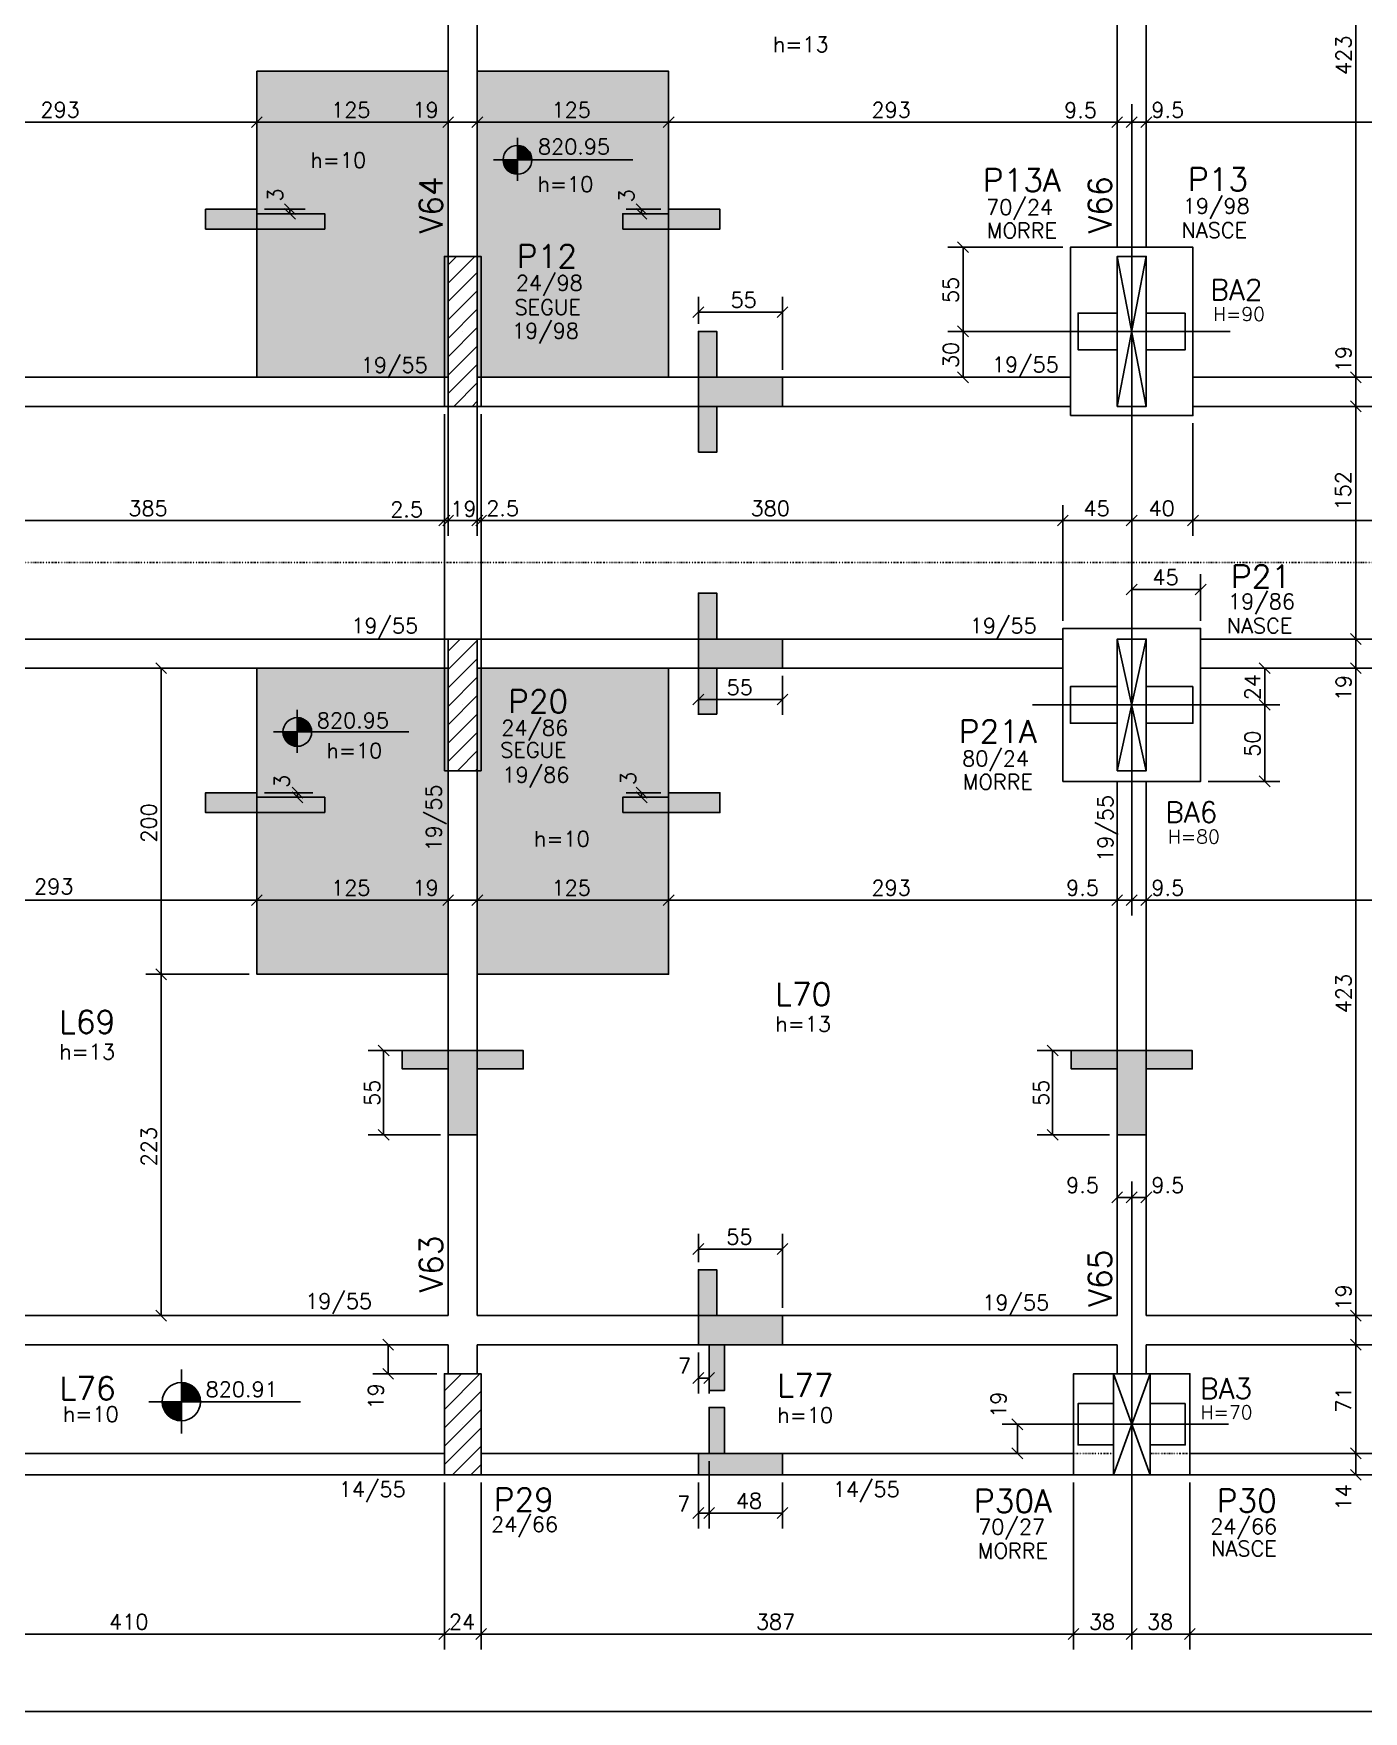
# Model space of a CAD drawing. Extents: x 2105 to 8289, y 869 to 3839.
# Drawn here: x 3360 to 4229, y 1940 to 3037 of the extents above; entities that cross this region are included whole.
import ezdxf

# ---------------------------------------------------------------- set-up
doc = ezdxf.new("R2010")
doc.units = 0
doc.header["$MEASUREMENT"] = 0
doc.linetypes.add('ESTILO_TQS_0004', pattern=[2, 0.5, -0.4, 0.1, -0.4, 0.1, -0.5])
for name, color, linetype in [('1', 1, 'CONTINUOUS'), ('2', 2, 'CONTINUOUS'), ('3', 3, 'CONTINUOUS'), ('4', 4, 'CONTINUOUS'), ('6', 6, 'CONTINUOUS'), ('7', 7, 'CONTINUOUS'), ('8', 8, 'CONTINUOUS'), ('9', 9, 'CONTINUOUS')]:
    doc.layers.add(name, color=color, linetype=linetype)
doc.styles.get("Standard").update_dxf_attribs({"font": 'ROMANS.SHX'})

msp = doc.modelspace()

# ---------------------------------------------------------------- linework, layer by layer
at = {"layer": '1', "linetype": 'Continuous'}
for p, q in [((4067.86, 2793.021), (4086.86, 2891.021)), ((4067.86, 2891.021), (4086.86, 2793.021)), ((4067.86, 2555.021), (4086.86, 2641.021)), ((4067.86, 2641.021), (4086.86, 2555.021)), ((4065.36, 2095.021), (4089.36, 2161.021)), ((4065.36, 2161.021), (4089.36, 2095.021))]:
    msp.add_line(p, q, dxfattribs=at)
at = {"layer": '2', "linetype": 'Continuous'}
for p, q in [((3509.395534, 2982.220736), (3502.324466, 2975.149668)), ((3509.395534, 2982.220736), (3502.324466, 2975.149668)), ((3627.324466, 2975.149668), (3634.395534, 2982.220736)), ((3634.395534, 2982.220736), (3627.324466, 2975.149668)), ((3646.324466, 2975.149668), (3653.395534, 2982.220736)), ((3646.324466, 2975.149668), (3653.395534, 2982.220736)), ((3771.324466, 2975.149668), (3778.395534, 2982.220736)), ((3771.324466, 2975.149668), (3778.395534, 2982.220736)), ((4064.324466, 2975.149668), (4071.395534, 2982.220736)), ((4064.324466, 2975.149668), (4071.395534, 2982.220736)), ((4064.324466, 2975.149668), (4071.395534, 2982.220736)), ((4073.824466, 2975.149668), (4080.895534, 2982.220736)), ((4073.824466, 2975.149668), (4080.895534, 2982.220736)), ((4083.324466, 2975.149668), (4090.395534, 2982.220736)), ((4083.324466, 2975.149668), (4090.395534, 2982.220736)), ((4083.324466, 2975.149668), (4090.395534, 2982.220736)), ((3523.95141, 2925.372415), (3531.022478, 2918.301348)), ((3523.95141, 2922.372415), (3531.022478, 2915.301348)), ((3753.588141, 2925.372415), (3760.659209, 2918.301348)), ((3753.588141, 2922.372415), (3760.659209, 2915.301348)), ((3970.723408, 2893.485466), (3963.65234, 2900.556534)), ((3790.739817, 2851.019682), (3797.810885, 2858.09075)), ((3845.739817, 2851.019682), (3852.810885, 2858.09075)), ((3640.36, 2842.021), (3640.36, 2842.021)), ((3970.723408, 2838.485466), (3963.65234, 2845.556534)), ((3970.723408, 2838.485466), (3963.65234, 2845.556534)), ((4077.36, 2842.021), (4077.36, 2842.021)), ((3970.723408, 2808.485466), (3963.65234, 2815.556534)), ((4227.32183, 2808.485466), (4220.250763, 2815.556534)), ((4227.32183, 2808.485466), (4220.250763, 2815.556534)), ((4227.32183, 2789.485466), (4220.250763, 2796.556534)), ((4227.32183, 2789.485466), (4220.250763, 2796.556534)), ((3624.824466, 2714.898112), (3631.895534, 2721.969179)), ((3624.824466, 2714.898112), (3631.895534, 2721.969179)), ((3627.324466, 2714.898112), (3634.395534, 2721.969179)), ((3627.324466, 2714.898112), (3634.395534, 2721.969179)), ((3646.324466, 2714.898112), (3653.395534, 2721.969179)), ((3646.324466, 2714.898112), (3653.395534, 2721.969179)), ((3648.824466, 2714.898112), (3655.895534, 2721.969179)), ((3648.824466, 2714.898112), (3655.895534, 2721.969179)), ((4028.824466, 2714.898112), (4035.895534, 2721.969179)), ((4028.824466, 2714.898112), (4035.895534, 2721.969179)), ((4028.824466, 2714.898112), (4035.895534, 2721.969179)), ((4073.824466, 2714.898112), (4080.895534, 2721.969179)), ((4073.824466, 2714.898112), (4080.895534, 2721.969179)), ((4113.824466, 2714.898112), (4120.895534, 2721.969179)), ((4113.824466, 2714.898112), (4120.895534, 2721.969179)), ((4113.824466, 2714.898112), (4120.895534, 2721.969179)), ((4080.895534, 2676.915554), (4073.824466, 2669.844486)), ((4125.895534, 2676.915554), (4118.824466, 2669.844486)), ((4227.32183, 2637.485466), (4220.250763, 2644.556534)), ((4227.32183, 2637.485466), (4220.250763, 2644.556534)), ((3446.840242, 2618.485466), (3439.769174, 2625.556534)), ((4167.742478, 2618.485466), (4160.67141, 2625.556534)), ((4227.32183, 2618.485466), (4220.250763, 2625.556534)), ((4227.32183, 2618.485466), (4220.250763, 2625.556534)), ((3640.36, 2598.021), (3640.36, 2598.021)), ((3797.810885, 2605.01746), (3790.739817, 2597.946392)), ((3852.810885, 2605.01746), (3845.739817, 2597.946392)), ((4077.36, 2598.021), (4077.36, 2598.021)), ((4167.742478, 2594.485466), (4160.67141, 2601.556534)), ((4167.742478, 2594.485466), (4160.67141, 2601.556534)), ((3528.830483, 2544.165235), (3535.901551, 2537.094167)), ((3753.669321, 2544.165235), (3760.740389, 2537.094167)), ((4167.742478, 2544.485466), (4160.67141, 2551.556534)), ((3528.830483, 2541.165235), (3535.901551, 2534.094167)), ((3753.669321, 2541.165235), (3760.740389, 2534.094167)), ((3502.324466, 2466.94205), (3509.395534, 2474.013118)), ((3502.324466, 2466.94205), (3509.395534, 2474.013118)), ((3627.324466, 2466.94205), (3634.395534, 2474.013118)), ((3627.324466, 2466.94205), (3634.395534, 2474.013118)), ((3646.324466, 2466.94205), (3653.395534, 2474.013118)), ((3646.324466, 2466.94205), (3653.395534, 2474.013118)), ((3771.324466, 2466.94205), (3778.395534, 2474.013118)), ((3771.324466, 2466.94205), (3778.395534, 2474.013118)), ((4064.324466, 2466.94205), (4071.395534, 2474.013118)), ((4064.324466, 2466.94205), (4071.395534, 2474.013118)), ((4073.824466, 2466.94205), (4080.895534, 2474.013118)), ((4073.824466, 2466.94205), (4080.895534, 2474.013118)), ((4083.324466, 2466.94205), (4090.395534, 2474.013118)), ((4083.324466, 2466.94205), (4090.395534, 2474.013118)), ((3446.840242, 2418.485466), (3439.769174, 2425.556534)), ((3446.840242, 2418.485466), (3439.769174, 2425.556534)), ((3592.217986, 2368.638791), (3585.146919, 2375.709858)), ((4029.217986, 2368.638791), (4022.146919, 2375.709858)), ((3592.217986, 2313.638791), (3585.146919, 2320.709858)), ((4029.217986, 2313.638791), (4022.146919, 2320.709858)), ((4064.324466, 2272.706058), (4071.395534, 2279.777126)), ((4073.824466, 2272.706058), (4080.895534, 2279.777126)), ((4073.824466, 2272.706058), (4080.895534, 2279.777126)), ((4083.324466, 2272.706058), (4090.395534, 2279.777126)), ((3790.739817, 2238.984981), (3797.810885, 2246.056049)), ((3845.739817, 2238.984981), (3852.810885, 2246.056049)), ((3446.840242, 2195.485466), (3439.769174, 2202.556534)), ((4227.32183, 2195.485466), (4220.250763, 2202.556534)), ((4227.32183, 2195.485466), (4220.250763, 2202.556534)), ((3595.132664, 2176.485466), (3588.061596, 2183.556534)), ((4227.32183, 2176.485466), (4220.250763, 2183.556534)), ((4227.32183, 2176.485466), (4220.250763, 2183.556534)), ((3595.132664, 2157.485466), (3588.061596, 2164.556534)), ((3790.739817, 2154.691846), (3797.810885, 2161.762914)), ((3797.739817, 2154.691846), (3804.810885, 2161.762914)), ((3640.36, 2128.021), (3640.36, 2128.021)), ((3999.125392, 2131.556534), (4006.19646, 2124.485466)), ((4077.36, 2128.021), (4077.36, 2128.021)), ((3999.125392, 2112.556534), (4006.19646, 2105.485466)), ((4227.32183, 2105.485466), (4220.250763, 2112.556534)), ((4227.32183, 2105.485466), (4220.250763, 2112.556534)), ((4227.32183, 2091.485466), (4220.250763, 2098.556534)), ((3790.739817, 2066.490242), (3797.810885, 2073.56131)), ((3797.739817, 2066.490242), (3804.810885, 2073.56131)), ((3797.739817, 2066.490242), (3804.810885, 2073.56131)), ((3845.739817, 2066.490242), (3852.810885, 2073.56131)), ((3624.824466, 1987.434085), (3631.895534, 1994.505152)), ((3648.824466, 1987.434085), (3655.895534, 1994.505152)), ((3648.824466, 1987.434085), (3655.895534, 1994.505152)), ((3648.824466, 1987.434085), (3655.895534, 1994.505152)), ((4035.824466, 1987.434085), (4042.895534, 1994.505152)), ((4035.824466, 1987.434085), (4042.895534, 1994.505152)), ((4073.824466, 1987.434085), (4080.895534, 1994.505152)), ((4073.824466, 1987.434085), (4080.895534, 1994.505152)), ((4111.824466, 1987.434085), (4118.895534, 1994.505152)), ((4111.824466, 1987.434085), (4118.895534, 1994.505152))]:
    msp.add_line(p, q, dxfattribs=at)
at = {"layer": '3', "linetype": 'Continuous'}
for p, q in [((3676.094712, 2968.578326), (3676.094712, 2940.369358)), ((3676.094712, 2963.473942), (3676.094712, 2944.723942)), ((3676.094712, 2963.018431), (3678.981556, 2963.018431)), ((3676.094712, 2962.423794), (3680.406059, 2962.423794)), ((3676.094712, 2961.829158), (3681.398906, 2961.829158)), ((3676.094712, 2961.234512), (3682.175352, 2961.234512)), ((3676.094712, 2960.63992), (3682.810856, 2960.63992)), ((3676.094712, 2960.045283), (3683.342613, 2960.045283)), ((3660.451151, 2954.098942), (3751.445034, 2954.098942)), ((3676.094677, 2953.504341), (3666.719677, 2953.504341)), ((3666.719712, 2954.098942), (3685.469712, 2954.098942)), ((3676.094677, 2952.909704), (3666.795422, 2952.909704)), ((3676.094677, 2952.315067), (3666.890945, 2952.315067)), ((3676.094677, 2951.72043), (3667.026414, 2951.72043)), ((3676.094677, 2951.125829), (3667.203619, 2951.125829)), ((3676.094677, 2950.531157), (3667.425098, 2950.531157)), ((3676.094677, 2949.936556), (3667.694391, 2949.936556)), ((3676.094677, 2949.341919), (3668.016256, 2949.341919)), ((3676.094712, 2959.450637), (3683.792116, 2959.450637)), ((3676.094712, 2958.856), (3684.173133, 2958.856)), ((3676.094712, 2958.261364), (3684.494998, 2958.261364)), ((3676.094712, 2957.666727), (3684.764291, 2957.666727)), ((3676.094712, 2957.07209), (3684.98577, 2957.07209)), ((3676.094712, 2956.477489), (3685.162975, 2956.477489)), ((3676.094712, 2955.882852), (3685.298409, 2955.882852)), ((3676.094712, 2955.288215), (3685.393967, 2955.288215)), ((3676.094712, 2954.693579), (3685.469712, 2954.693579)), ((3676.094677, 2948.747282), (3668.397273, 2948.747282)), ((3676.094677, 2948.152645), (3668.846811, 2948.152645)), ((3676.094677, 2947.558044), (3669.378533, 2947.558044)), ((3676.094677, 2946.963363), (3670.014037, 2946.963363)), ((3676.094677, 2946.368762), (3670.790483, 2946.368762)), ((3676.094677, 2945.774125), (3671.78333, 2945.774125)), ((3676.094677, 2945.179488), (3673.207869, 2945.179488)), ((3630.86, 2873.548637), (3648.332363, 2891.021)), ((3630.86, 2885.569453), (3636.311547, 2891.021)), ((3630.86, 2861.527822), (3649.86, 2880.527822)), ((3630.86, 2849.507007), (3649.86, 2868.507007)), ((3630.86, 2837.486192), (3649.86, 2856.486192)), ((3630.86, 2825.465376), (3649.86, 2844.465376)), ((3630.86, 2813.444561), (3649.86, 2832.444561)), ((3630.86, 2801.423746), (3649.86, 2820.423746)), ((3634.47807, 2793.021), (3649.86, 2808.40293)), ((3646.498885, 2793.021), (3649.86, 2796.382115)), ((3630.86, 2633.132332), (3638.748668, 2641.021)), ((3630.86, 2621.111516), (3649.86, 2640.111516)), ((3630.86, 2609.090701), (3649.86, 2628.090701)), ((3630.86, 2597.069886), (3649.86, 2616.069886)), ((3630.86, 2585.049071), (3649.86, 2604.049071)), ((3532.287138, 2594.795162), (3532.287138, 2566.586195)), ((3532.287138, 2589.690779), (3532.287138, 2570.940779)), ((3532.287138, 2589.235268), (3535.173982, 2589.235268)), ((3532.287138, 2588.640631), (3536.598485, 2588.640631)), ((3532.287138, 2588.045994), (3537.591332, 2588.045994)), ((3532.287138, 2587.451349), (3538.367778, 2587.451349)), ((3630.86, 2573.028255), (3649.86, 2592.028255)), ((3516.643577, 2580.315779), (3605.129887, 2580.315779)), ((3532.287103, 2579.721177), (3522.912103, 2579.721177)), ((3522.912138, 2580.315779), (3541.662138, 2580.315779)), ((3532.287103, 2579.126541), (3522.987848, 2579.126541)), ((3532.287103, 2578.531904), (3523.083371, 2578.531904)), ((3532.287103, 2577.937267), (3523.21884, 2577.937267)), ((3532.287103, 2577.342666), (3523.396045, 2577.342666)), ((3532.287103, 2576.747994), (3523.617524, 2576.747994)), ((3532.287103, 2576.153392), (3523.886817, 2576.153392)), ((3532.287138, 2586.856756), (3539.003282, 2586.856756)), ((3532.287138, 2586.26212), (3539.535039, 2586.26212)), ((3532.287138, 2585.667474), (3539.984542, 2585.667474)), ((3532.287138, 2585.072837), (3540.365559, 2585.072837)), ((3532.287138, 2584.4782), (3540.687424, 2584.4782)), ((3532.287138, 2583.883564), (3540.956717, 2583.883564)), ((3532.287138, 2583.288927), (3541.178196, 2583.288927)), ((3532.287138, 2582.694326), (3541.355401, 2582.694326)), ((3532.287138, 2582.099689), (3541.490835, 2582.099689)), ((3532.287138, 2581.505052), (3541.586393, 2581.505052)), ((3532.287138, 2580.910415), (3541.662138, 2580.910415)), ((3630.86, 2561.00744), (3649.86, 2580.00744)), ((3532.287103, 2575.558756), (3524.208682, 2575.558756)), ((3532.287103, 2574.964119), (3524.589699, 2574.964119)), ((3532.287103, 2574.369482), (3525.039237, 2574.369482)), ((3532.287103, 2573.774881), (3525.570959, 2573.774881)), ((3532.287103, 2573.1802), (3526.206463, 2573.1802)), ((3532.287103, 2572.585599), (3526.982909, 2572.585599)), ((3532.287103, 2571.990962), (3527.975756, 2571.990962)), ((3532.287103, 2571.396325), (3529.400295, 2571.396325)), ((3636.894375, 2555.021), (3649.86, 2567.986625)), ((3648.91519, 2555.021), (3649.86, 2555.96581)), ((3456.532991, 2155.268286), (3456.532991, 2163.849039)), ((3628.36, 2137.778905), (3651.602095, 2161.021)), ((3628.36, 2149.799721), (3639.581279, 2161.021)), ((3456.532991, 2155.268286), (3456.532991, 2130.268286)), ((3456.532991, 2154.660938), (3460.382115, 2154.660938)), ((3456.532991, 2153.868089), (3462.281453, 2153.868089)), ((3456.532991, 2153.07524), (3463.605249, 2153.07524)), ((3456.532991, 2152.282379), (3464.64051, 2152.282379)), ((3456.532991, 2151.48959), (3465.487849, 2151.48959)), ((3456.532991, 2150.696741), (3466.196859, 2150.696741)), ((3456.532991, 2149.90388), (3466.796195, 2149.90388)), ((3456.532991, 2149.111031), (3467.304217, 2149.111031)), ((3628.36, 2125.75809), (3652.36, 2149.75809)), ((3444.032991, 2142.768286), (3435.320115, 2142.768286)), ((3456.532943, 2141.975484), (3444.032943, 2141.975484)), ((3444.032991, 2142.768286), (3469.032991, 2142.768286)), ((3456.532943, 2141.182635), (3444.133937, 2141.182635)), ((3456.532943, 2140.389786), (3444.2613, 2140.389786)), ((3456.532943, 2139.596937), (3444.441926, 2139.596937)), ((3456.532943, 2138.804136), (3444.678199, 2138.804136)), ((3456.532943, 2138.011239), (3444.973504, 2138.011239)), ((3456.532991, 2148.318182), (3467.733371, 2148.318182)), ((3456.532991, 2147.525332), (3468.092429, 2147.525332)), ((3456.532991, 2146.732483), (3468.387735, 2146.732483)), ((3456.532991, 2145.939682), (3468.624007, 2145.939682)), ((3456.532991, 2145.146833), (3468.804586, 2145.146833)), ((3456.532991, 2144.353984), (3468.931996, 2144.353984)), ((3456.532991, 2143.561135), (3469.032991, 2143.561135)), ((3469.032991, 2142.768286), (3534.339114, 2142.768286)), ((3628.36, 2113.737275), (3652.36, 2137.737275)), ((3456.532943, 2137.218438), (3445.332563, 2137.218438)), ((3456.532943, 2136.425589), (3445.761716, 2136.425589)), ((3456.532943, 2135.63274), (3446.269738, 2135.63274)), ((3456.532943, 2134.83989), (3446.869123, 2134.83989)), ((3456.532943, 2134.047089), (3447.578084, 2134.047089)), ((3456.532943, 2133.25418), (3448.425424, 2133.25418)), ((3456.532943, 2132.461379), (3449.460685, 2132.461379)), ((3456.532943, 2131.66853), (3450.78448, 2131.66853)), ((3456.532943, 2130.875681), (3452.683866, 2130.875681)), ((3456.532991, 2130.268286), (3456.532991, 2122.048221)), ((3628.36, 2101.716459), (3652.36, 2125.716459)), ((3218.36, 2109.021), (3628.36, 2109.021)), ((3633.685356, 2095.021), (3652.36, 2113.695644)), ((3652.36, 2109.021), (4039.36, 2109.021)), ((4115.36, 2109.021), (4471.36, 2109.021)), ((3218.36, 2095.021), (3628.36, 2095.021)), ((3645.706171, 2095.021), (3652.36, 2101.674829)), ((3652.36, 2095.021), (4065.36, 2095.021)), ((4089.36, 2095.021), (4502.36, 2095.021))]:
    msp.add_line(p, q, dxfattribs=at)
at = {"layer": '3', "linetype": 'ESTILO_TQS_0004'}
for p, q in [((4039.36, 2109.021), (4065.36, 2109.021)), ((4115.36, 2109.021), (4089.36, 2109.021))]:
    msp.add_line(p, q, dxfattribs=at)
at = {"layer": '3', "linetype": 'Continuous'}
for points in [[(3630.86, 3235.021), (3630.86, 2891.021)], [(3649.86, 2891.021), (3649.86, 3235.021)], [(4067.86, 3235.021), (4067.86, 2897.021)], [(4086.86, 2897.021), (4086.86, 3235.021)], [(4037.36, 2787.021), (4117.36, 2787.021), (4117.36, 2897.021), (4037.36, 2897.021), (4037.36, 2787.021)], [(3628.36, 2812.021), (3243.36, 2812.021)], [(4037.36, 2812.021), (3652.36, 2812.021)], [(4502.36, 2812.021), (4117.36, 2812.021)], [(3243.36, 2793.021), (3628.36, 2793.021)], [(3652.36, 2793.021), (4037.36, 2793.021)], [(4117.36, 2793.021), (4502.36, 2793.021)], [(4032.36, 2548.021), (4122.36, 2548.021), (4122.36, 2648.021), (4032.36, 2648.021), (4032.36, 2548.021)], [(3628.36, 2641.021), (3243.36, 2641.021)], [(4032.36, 2641.021), (3652.36, 2641.021)], [(4502.36, 2641.021), (4122.36, 2641.021)], [(3243.36, 2622.021), (3628.36, 2622.021)], [(3652.36, 2622.021), (4032.36, 2622.021)], [(4122.36, 2622.021), (4502.36, 2622.021)], [(3630.86, 2555.021), (3630.86, 2199.021)], [(3649.86, 2199.021), (3649.86, 2555.021)], [(4067.86, 2548.021), (4067.86, 2199.021)], [(4086.86, 2199.021), (4086.86, 2548.021)], [(3630.86, 2199.021), (3212.86, 2199.021)], [(4067.86, 2199.021), (3649.86, 2199.021)], [(4504.86, 2199.021), (4086.86, 2199.021)], [(3212.86, 2180.021), (3630.86, 2180.021)], [(3630.86, 2180.021), (3630.86, 2161.021)], [(3649.86, 2180.021), (4067.86, 2180.021)], [(3649.86, 2161.021), (3649.86, 2180.021)], [(4067.86, 2180.021), (4067.86, 2161.021)], [(4086.86, 2180.021), (4504.86, 2180.021)], [(4086.86, 2161.021), (4086.86, 2180.021)], [(4039.36, 2095.021), (4115.36, 2095.021), (4115.36, 2161.021), (4039.36, 2161.021), (4039.36, 2095.021)]]:
    msp.add_lwpolyline(points, dxfattribs=at)
at = {"layer": '3', "linetype": 'ESTILO_TQS_0004'}
for points in [[(3630.86, 3012.021), (3505.86, 3012.021), (3505.86, 2812.021), (3630.86, 2812.021), (3630.86, 3012.021)], [(3649.86, 3012.021), (3774.86, 3012.021), (3774.86, 2812.021), (3649.86, 2812.021), (3649.86, 3012.021)], [(3630.86, 2422.021), (3505.86, 2422.021), (3505.86, 2622.021), (3630.86, 2622.021), (3630.86, 2422.021)], [(3649.86, 2622.021), (3774.86, 2622.021), (3774.86, 2422.021), (3649.86, 2422.021), (3649.86, 2622.021)]]:
    msp.add_lwpolyline(points, dxfattribs=at)
at = {"layer": '3', "linetype": 'Continuous'}
for centre, radius in [((3676.094712, 2954.098942), 9.375), ((3532.287138, 2580.315779), 9.375), ((3456.532991, 2142.768286), 12.5)]:
    msp.add_circle(centre, radius, dxfattribs=at)
at = {"layer": '6', "linetype": 'Continuous'}
for p, q in [((3472.328543, 2921.836881), (3505.86, 2921.836881)), ((3486.86, 2921.836881), (3486.86, 2921.836881)), ((3505.86, 2918.836881), (3505.86, 2921.836881)), ((3505.86, 2918.836881), (3550.215208, 2918.836881)), ((3744.86, 2918.836881), (3774.86, 2918.836881)), ((3774.86, 2921.836881), (3808.391457, 2921.836881)), ((3774.86, 2918.836881), (3774.86, 2921.836881)), ((3793.86, 2921.836881), (3793.86, 2921.836881)), ((3472.328543, 2908.836881), (3550.215208, 2908.836881)), ((3744.86, 2908.836881), (3808.391457, 2908.836881)), ((3794.275351, 2812.021), (3794.275351, 2842.021)), ((3806.275351, 2812.021), (3806.275351, 2842.021)), ((3794.275351, 2793.021), (3794.275351, 2812.021)), ((3849.275351, 2812.021), (3806.275351, 2812.021)), ((3849.275351, 2793.021), (3849.275351, 2812.021)), ((3794.275351, 2763.021), (3794.275351, 2793.021)), ((3806.275351, 2763.021), (3806.275351, 2793.021)), ((3849.275351, 2793.021), (3806.275351, 2793.021)), ((3794.275351, 2641.021), (3794.275351, 2671.021)), ((3806.275351, 2641.021), (3806.275351, 2671.021)), ((3794.275351, 2622.021), (3794.275351, 2641.021)), ((3849.275351, 2641.021), (3806.275351, 2641.021)), ((3849.275351, 2622.021), (3849.275351, 2641.021)), ((3794.275351, 2592.021), (3794.275351, 2622.021)), ((3806.275351, 2592.021), (3806.275351, 2622.021)), ((3849.275351, 2622.021), (3806.275351, 2622.021)), ((3472.328543, 2540.629701), (3505.86, 2540.629701)), ((3486.86, 2540.629701), (3486.86, 2540.629701)), ((3505.86, 2537.629701), (3505.86, 2540.629701)), ((3505.86, 2537.629701), (3550.215208, 2537.629701)), ((3744.86, 2537.629701), (3774.86, 2537.629701)), ((3774.86, 2540.629701), (3808.391457, 2540.629701)), ((3774.86, 2537.629701), (3774.86, 2540.629701)), ((3793.86, 2540.629701), (3793.86, 2540.629701)), ((3472.328543, 2527.629701), (3550.215208, 2527.629701)), ((3744.86, 2527.629701), (3808.391457, 2527.629701)), ((3600.86, 2372.174324), (3630.86, 2372.174324)), ((3630.86, 2372.174324), (3649.86, 2372.174324)), ((3649.86, 2372.174324), (3679.86, 2372.174324)), ((4037.86, 2372.174324), (4067.86, 2372.174324)), ((4067.86, 2372.174324), (4086.86, 2372.174324)), ((4086.86, 2372.174324), (4116.86, 2372.174324)), ((3600.86, 2360.174324), (3630.86, 2360.174324)), ((3630.86, 2317.174324), (3630.86, 2360.174324)), ((3649.86, 2317.174324), (3649.86, 2360.174324)), ((3649.86, 2360.174324), (3679.86, 2360.174324)), ((4037.86, 2360.174324), (4067.86, 2360.174324)), ((4067.86, 2317.174324), (4067.86, 2360.174324)), ((4086.86, 2317.174324), (4086.86, 2360.174324)), ((4086.86, 2360.174324), (4116.86, 2360.174324)), ((3630.86, 2317.174324), (3649.86, 2317.174324)), ((4067.86, 2317.174324), (4086.86, 2317.174324)), ((3794.275351, 2199.021), (3794.275351, 2229.021)), ((3806.275351, 2199.021), (3806.275351, 2229.021)), ((3794.275351, 2180.021), (3794.275351, 2199.021)), ((3849.275351, 2199.021), (3806.275351, 2199.021)), ((3849.275351, 2180.021), (3849.275351, 2199.021)), ((3794.275351, 2180.021), (3801.275351, 2180.021)), ((3801.275351, 2180.021), (3801.275351, 2180.021)), ((3801.275351, 2150.021), (3801.275351, 2180.021)), ((3811.275351, 2150.021), (3811.275351, 2180.021)), ((3849.275351, 2180.021), (3811.275351, 2180.021)), ((3801.275351, 2139.021), (3801.275351, 2139.021)), ((3801.275351, 2109.021), (3801.275351, 2139.021)), ((3811.275351, 2109.021), (3811.275351, 2139.021)), ((3801.275351, 2109.021), (3794.275351, 2109.021)), ((3794.275351, 2109.021), (3794.275351, 2095.021)), ((3849.275351, 2109.021), (3811.275351, 2109.021)), ((3849.275351, 2095.021), (3849.275351, 2109.021)), ((3794.275351, 2095.021), (3849.275351, 2095.021))]:
    msp.add_line(p, q, dxfattribs=at)
at = {"layer": '7', "linetype": 'Continuous'}
for points in [[(3628.36, 2793.021), (3652.36, 2793.021), (3652.36, 2891.021), (3628.36, 2891.021), (3628.36, 2793.021)], [(3630.86, 2793.021), (3649.86, 2793.021), (3649.86, 2891.021), (3630.86, 2891.021), (3630.86, 2793.021)], [(4067.86, 2793.021), (4086.86, 2793.021), (4086.86, 2891.021), (4067.86, 2891.021), (4067.86, 2793.021)], [(4067.86, 2854.021), (4042.36, 2854.021), (4042.36, 2830.021), (4067.86, 2830.021), (4067.86, 2854.021)], [(4112.36, 2854.021), (4086.86, 2854.021), (4086.86, 2830.021), (4112.36, 2830.021), (4112.36, 2854.021)], [(3628.36, 2555.021), (3652.36, 2555.021), (3652.36, 2641.021), (3628.36, 2641.021), (3628.36, 2555.021)], [(3630.86, 2555.021), (3649.86, 2555.021), (3649.86, 2641.021), (3630.86, 2641.021), (3630.86, 2555.021)], [(4067.86, 2555.021), (4086.86, 2555.021), (4086.86, 2641.021), (4067.86, 2641.021), (4067.86, 2555.021)], [(4067.86, 2610.021), (4037.36, 2610.021), (4037.36, 2586.021), (4067.86, 2586.021), (4067.86, 2610.021)], [(4117.36, 2610.021), (4086.86, 2610.021), (4086.86, 2586.021), (4117.36, 2586.021), (4117.36, 2610.021)], [(3628.36, 2095.021), (3652.36, 2095.021), (3652.36, 2161.021), (3628.36, 2161.021), (3628.36, 2095.021)], [(4065.36, 2095.021), (4089.36, 2095.021), (4089.36, 2161.021), (4065.36, 2161.021), (4065.36, 2095.021)], [(4065.36, 2141.521), (4042.36, 2141.521), (4042.36, 2114.521), (4065.36, 2114.521), (4065.36, 2141.521)], [(4112.36, 2141.521), (4089.36, 2141.521), (4089.36, 2114.521), (4112.36, 2114.521), (4112.36, 2141.521)]]:
    msp.add_lwpolyline(points, dxfattribs=at)
at = {"layer": '8', "linetype": 'Continuous'}
for points in [[(3550.215208, 2908.836881), (3472.328543, 2908.836881), (3472.328543, 2921.836881), (3505.86, 2921.836881), (3505.86, 2918.836881), (3550.215208, 2918.836881), (3550.215208, 2908.836881)], [(3744.86, 2908.836881), (3808.391457, 2908.836881), (3808.391457, 2921.836881), (3774.86, 2921.836881), (3774.86, 2918.836881), (3744.86, 2918.836881), (3744.86, 2908.836881)], [(3794.275351, 2763.021), (3806.275351, 2763.021), (3806.275351, 2793.021), (3849.275351, 2793.021), (3849.275351, 2812.021), (3806.275351, 2812.021), (3806.275351, 2842.021), (3794.275351, 2842.021), (3794.275351, 2763.021)], [(3794.275351, 2592.021), (3806.275351, 2592.021), (3806.275351, 2622.021), (3849.275351, 2622.021), (3849.275351, 2641.021), (3806.275351, 2641.021), (3806.275351, 2671.021), (3794.275351, 2671.021), (3794.275351, 2592.021)], [(3550.215208, 2527.629701), (3472.328543, 2527.629701), (3472.328543, 2540.629701), (3505.86, 2540.629701), (3505.86, 2537.629701), (3550.215208, 2537.629701), (3550.215208, 2527.629701)], [(3744.86, 2527.629701), (3808.391457, 2527.629701), (3808.391457, 2540.629701), (3774.86, 2540.629701), (3774.86, 2537.629701), (3744.86, 2537.629701), (3744.86, 2527.629701)], [(3600.86, 2372.174324), (3600.86, 2360.174324), (3630.86, 2360.174324), (3630.86, 2317.174324), (3649.86, 2317.174324), (3649.86, 2360.174324), (3679.86, 2360.174324), (3679.86, 2372.174324), (3600.86, 2372.174324)], [(4037.86, 2372.174324), (4037.86, 2360.174324), (4067.86, 2360.174324), (4067.86, 2317.174324), (4086.86, 2317.174324), (4086.86, 2360.174324), (4116.86, 2360.174324), (4116.86, 2372.174324), (4037.86, 2372.174324)], [(3801.275351, 2150.021), (3811.275351, 2150.021), (3811.275351, 2180.021), (3849.275351, 2180.021), (3849.275351, 2199.021), (3806.275351, 2199.021), (3806.275351, 2229.021), (3794.275351, 2229.021), (3794.275351, 2180.021), (3801.275351, 2180.021), (3801.275351, 2150.021)], [(3794.275351, 2095.021), (3849.275351, 2095.021), (3849.275351, 2109.021), (3811.275351, 2109.021), (3811.275351, 2139.021), (3801.275351, 2139.021), (3801.275351, 2109.021), (3794.275351, 2109.021), (3794.275351, 2095.021)]]:
    msp.add_lwpolyline(points, dxfattribs=at)
for points in [[(3505.86, 2921.836881), (3472.328543, 2908.836881), (3472.328543, 2921.836881)], [(3505.86, 2918.836881), (3472.328543, 2908.836881), (3505.86, 2921.836881)], [(3505.86, 2918.836881), (3550.215208, 2908.836881), (3472.328543, 2908.836881)], [(3550.215208, 2918.836881), (3550.215208, 2908.836881), (3505.86, 2918.836881)], [(3774.86, 2918.836881), (3744.86, 2918.836881), (3808.391457, 2908.836881)], [(3744.86, 2918.836881), (3744.86, 2908.836881), (3808.391457, 2908.836881)], [(3808.391457, 2921.836881), (3774.86, 2921.836881), (3808.391457, 2908.836881)], [(3774.86, 2921.836881), (3774.86, 2918.836881), (3808.391457, 2908.836881)], [(3794.275351, 2842.021), (3806.275351, 2763.021), (3806.275351, 2842.021)], [(3794.275351, 2842.021), (3794.275351, 2763.021), (3806.275351, 2763.021)], [(3806.275351, 2763.021), (3806.275351, 2793.021), (3806.275351, 2842.021)], [(3806.275351, 2842.021), (3806.275351, 2793.021), (3806.275351, 2812.021)], [(3806.275351, 2793.021), (3849.275351, 2793.021), (3806.275351, 2812.021)], [(3806.275351, 2812.021), (3849.275351, 2793.021), (3849.275351, 2812.021)], [(3794.275351, 2671.021), (3806.275351, 2592.021), (3806.275351, 2671.021)], [(3794.275351, 2671.021), (3794.275351, 2592.021), (3806.275351, 2592.021)], [(3806.275351, 2592.021), (3806.275351, 2622.021), (3806.275351, 2671.021)], [(3806.275351, 2671.021), (3806.275351, 2622.021), (3806.275351, 2641.021)], [(3806.275351, 2622.021), (3849.275351, 2622.021), (3806.275351, 2641.021)], [(3806.275351, 2641.021), (3849.275351, 2622.021), (3849.275351, 2641.021)], [(3505.86, 2540.629701), (3472.328543, 2527.629701), (3472.328543, 2540.629701)], [(3505.86, 2537.629701), (3472.328543, 2527.629701), (3505.86, 2540.629701)], [(3505.86, 2537.629701), (3550.215208, 2527.629701), (3472.328543, 2527.629701)], [(3550.215208, 2537.629701), (3550.215208, 2527.629701), (3505.86, 2537.629701)], [(3774.86, 2537.629701), (3744.86, 2537.629701), (3808.391457, 2527.629701)], [(3744.86, 2537.629701), (3744.86, 2527.629701), (3808.391457, 2527.629701)], [(3808.391457, 2540.629701), (3774.86, 2540.629701), (3808.391457, 2527.629701)], [(3774.86, 2540.629701), (3774.86, 2537.629701), (3808.391457, 2527.629701)], [(3600.86, 2360.174324), (3630.86, 2360.174324), (3600.86, 2372.174324)], [(3630.86, 2360.174324), (3679.86, 2372.174324), (3600.86, 2372.174324)], [(3649.86, 2360.174324), (3679.86, 2372.174324), (3630.86, 2360.174324)], [(3679.86, 2360.174324), (3679.86, 2372.174324), (3649.86, 2360.174324)], [(4037.86, 2360.174324), (4067.86, 2360.174324), (4037.86, 2372.174324)], [(4067.86, 2360.174324), (4116.86, 2372.174324), (4037.86, 2372.174324)], [(4086.86, 2360.174324), (4116.86, 2372.174324), (4067.86, 2360.174324)], [(4116.86, 2360.174324), (4116.86, 2372.174324), (4086.86, 2360.174324)], [(3649.86, 2317.174324), (3630.86, 2360.174324), (3630.86, 2317.174324)], [(3649.86, 2360.174324), (3630.86, 2360.174324), (3649.86, 2317.174324)], [(4086.86, 2317.174324), (4067.86, 2360.174324), (4067.86, 2317.174324)], [(4086.86, 2360.174324), (4067.86, 2360.174324), (4086.86, 2317.174324)], [(3806.275351, 2229.021), (3794.275351, 2229.021), (3801.275351, 2180.021)], [(3794.275351, 2229.021), (3794.275351, 2180.021), (3801.275351, 2180.021)], [(3806.275351, 2199.021), (3806.275351, 2229.021), (3801.275351, 2180.021)], [(3811.275351, 2150.021), (3806.275351, 2199.021), (3801.275351, 2180.021)], [(3849.275351, 2199.021), (3806.275351, 2199.021), (3811.275351, 2180.021)], [(3806.275351, 2199.021), (3811.275351, 2150.021), (3811.275351, 2180.021)], [(3849.275351, 2180.021), (3849.275351, 2199.021), (3811.275351, 2180.021)], [(3801.275351, 2150.021), (3811.275351, 2150.021), (3801.275351, 2180.021)], [(3801.275351, 2139.021), (3811.275351, 2109.021), (3811.275351, 2139.021)], [(3801.275351, 2109.021), (3811.275351, 2109.021), (3801.275351, 2139.021)], [(3794.275351, 2109.021), (3849.275351, 2095.021), (3801.275351, 2109.021)], [(3794.275351, 2109.021), (3794.275351, 2095.021), (3849.275351, 2095.021)], [(3801.275351, 2109.021), (3849.275351, 2095.021), (3811.275351, 2109.021)], [(3811.275351, 2109.021), (3849.275351, 2095.021), (3849.275351, 2109.021)]]:
    msp.add_solid(points, dxfattribs=at)
at = {"layer": '9', "linetype": 'Continuous'}
for p, q in [((4223.786297, 2812.021), (4223.786297, 3235.021)), ((4077.36, 2990.524071), (4077.36, 2460.477584)), ((4077.36, 2985.524071), (4077.36, 2968.685202)), ((3505.86, 2978.685202), (3212.86, 2978.685202)), ((3630.86, 2978.685202), (3505.86, 2978.685202)), ((3630.86, 2978.685202), (3649.86, 2978.685202)), ((3649.86, 2978.685202), (3774.86, 2978.685202)), ((3774.86, 2978.685202), (4067.86, 2978.685202)), ((4067.86, 2978.685202), (4077.36, 2978.685202)), ((4077.36, 2978.685202), (4086.86, 2978.685202)), ((4086.86, 2978.685202), (4379.86, 2978.685202)), ((3510.86, 2921.836881), (3537.486944, 2921.836881)), ((3520.369563, 2918.836881), (3537.486944, 2918.836881)), ((3527.486944, 2921.836881), (3527.486944, 2918.836881)), ((3769.86, 2921.836881), (3747.123675, 2921.836881)), ((3753.227625, 2918.836881), (3747.123675, 2918.836881)), ((3757.123675, 2921.836881), (3757.123675, 2918.836881)), ((4032.36, 2897.021), (3957.187874, 2897.021)), ((3967.187874, 2842.021), (3967.187874, 2897.021)), ((3794.275351, 2847.021), (3794.275351, 2864.555216)), ((3849.275351, 2817.021), (3849.275351, 2864.555216)), ((3794.275351, 2854.555216), (3849.275351, 2854.555216)), ((4141.731991, 2842.021), (3957.187874, 2842.021)), ((3967.187874, 2812.021), (3967.187874, 2842.021)), ((3970.182261, 2812.021), (3957.187874, 2812.021)), ((4223.786297, 2793.021), (4223.786297, 2812.021)), ((3628.36, 2788.021), (3628.36, 2641.021)), ((3630.86, 2793.021), (3630.86, 2708.433645)), ((3649.86, 2793.021), (3649.86, 2708.433645)), ((3652.36, 2788.021), (3652.36, 2641.021)), ((4223.786297, 2641.021), (4223.786297, 2793.021)), ((4117.36, 2782.021), (4117.36, 2708.433645)), ((4117.36, 2777.021), (4117.36, 2708.433645)), ((4117.36, 2772.021), (4117.36, 2708.433645)), ((4032.36, 2653.021), (4032.36, 2728.433645)), ((4032.36, 2723.433645), (4032.36, 2708.433645)), ((3243.36, 2718.433645), (3628.36, 2718.433645)), ((3628.36, 2718.433645), (3630.86, 2718.433645)), ((3630.86, 2718.433645), (3649.86, 2718.433645)), ((3649.86, 2718.433645), (3652.36, 2718.433645)), ((3652.36, 2718.433645), (4032.36, 2718.433645)), ((4032.36, 2718.433645), (4077.36, 2718.433645)), ((4077.36, 2718.433645), (4117.36, 2718.433645)), ((4117.36, 2718.433645), (4502.36, 2718.433645)), ((4077.36, 2667.446279), (4077.36, 2683.38002)), ((4122.36, 2653.021), (4122.36, 2683.38002)), ((4122.36, 2673.38002), (4077.36, 2673.38002)), ((4223.786297, 2622.021), (4223.786297, 2641.021)), ((3442.775094, 2622.021), (3453.304708, 2622.021)), ((3443.304708, 2422.021), (3443.304708, 2622.021)), ((4160.711511, 2622.021), (4154.206944, 2622.021)), ((4164.206944, 2598.021), (4164.206944, 2622.021)), ((4223.786297, 2199.021), (4223.786297, 2622.021)), ((3794.275351, 2617.021), (3794.275351, 2591.481926)), ((3849.275351, 2617.021), (3849.275351, 2591.481926)), ((3849.275351, 2601.481926), (3794.275351, 2601.481926)), ((4012.621825, 2598.021), (4174.206944, 2598.021)), ((4164.206944, 2548.021), (4164.206944, 2598.021)), ((4127.36, 2548.021), (4174.206944, 2548.021)), ((3510.86, 2540.629701), (3542.366017, 2540.629701)), ((3520.509759, 2537.629701), (3542.366017, 2537.629701)), ((3532.366017, 2540.629701), (3532.366017, 2537.629701)), ((3769.86, 2540.629701), (3747.204855, 2540.629701)), ((3758.295713, 2537.629701), (3747.204855, 2537.629701)), ((3757.204855, 2540.629701), (3757.204855, 2537.629701)), ((3212.86, 2470.477584), (3630.86, 2470.477584)), ((3212.86, 2470.477584), (3505.86, 2470.477584)), ((3505.86, 2470.477584), (3630.86, 2470.477584)), ((3630.86, 2470.477584), (3649.86, 2470.477584)), ((3649.86, 2470.477584), (3774.86, 2470.477584)), ((3774.86, 2470.477584), (4067.86, 2470.477584)), ((4067.86, 2470.477584), (4077.36, 2470.477584)), ((4077.36, 2470.477584), (4086.86, 2470.477584)), ((4086.86, 2470.477584), (4379.86, 2470.477584)), ((3500.86, 2422.021), (3433.304708, 2422.021)), ((3443.304708, 2199.021), (3443.304708, 2422.021)), ((3602.351205, 2372.174324), (3578.682453, 2372.174324)), ((3588.682453, 2317.174324), (3588.682453, 2372.174324)), ((4039.351205, 2372.174324), (4015.682453, 2372.174324)), ((4025.682453, 2317.174324), (4025.682453, 2372.174324)), ((3625.86, 2317.174324), (3578.682453, 2317.174324)), ((4062.86, 2317.174324), (4015.682453, 2317.174324)), ((4067.86, 2281.750822), (4067.86, 2266.241592)), ((4077.36, 2286.581318), (4077.36, 1980.969619)), ((4077.36, 2281.581318), (4077.36, 2266.241592)), ((4067.86, 2276.241592), (4077.36, 2276.241592)), ((4077.36, 2276.241592), (4086.86, 2276.241592)), ((3794.275351, 2234.021), (3794.275351, 2252.520515)), ((3849.275351, 2204.021), (3849.275351, 2252.520515)), ((3794.275351, 2242.520515), (3849.275351, 2242.520515)), ((3458.682812, 2199.021), (3433.304708, 2199.021)), ((4223.786297, 2180.021), (4223.786297, 2199.021)), ((3609.40591, 2180.021), (3581.59713, 2180.021)), ((3591.59713, 2161.021), (3591.59713, 2180.021)), ((3794.275351, 2175.021), (3794.275351, 2148.22738)), ((4223.786297, 2109.021), (4223.786297, 2180.021)), ((3623.36, 2161.021), (3581.59713, 2161.021)), ((3794.275351, 2158.22738), (3801.275351, 2158.22738)), ((3801.275351, 2157.762763), (3801.275351, 2148.22738)), ((4140.584418, 2128.021), (3992.660926, 2128.021)), ((4002.660926, 2128.021), (4002.660926, 2109.021)), ((4013.523472, 2109.021), (3992.660926, 2109.021)), ((4223.786297, 2095.021), (4223.786297, 2109.021)), ((3801.275351, 2104.021), (3801.275351, 2060.025776)), ((3628.36, 2090.021), (3628.36, 1980.969619)), ((3652.36, 2090.021), (3652.36, 1980.969619)), ((3652.36, 2085.021), (3652.36, 1980.969619)), ((3794.275351, 2090.021), (3794.275351, 2060.025776)), ((3849.275351, 2090.021), (3849.275351, 2060.025776)), ((4039.36, 2090.021), (4039.36, 1980.969619)), ((4115.36, 2090.021), (4115.36, 1980.969619)), ((3794.275351, 2070.025776), (3801.275351, 2070.025776)), ((3801.275351, 2070.025776), (3849.275351, 2070.025776)), ((4115.36, 2041.650751), (4115.36, 1980.969619)), ((3628.36, 1985.969619), (3628.36, 2000.969619)), ((3218.36, 1990.969619), (3628.36, 1990.969619)), ((3628.36, 1990.969619), (3652.36, 1990.969619)), ((3652.36, 1990.969619), (4039.36, 1990.969619)), ((4039.36, 1990.969619), (4077.36, 1990.969619)), ((4077.36, 1990.969619), (4115.36, 1990.969619)), ((4115.36, 1990.969619), (4471.36, 1990.969619)), ((2769.36, 1940.406231), (6142.86, 1940.406231))]:
    msp.add_line(p, q, dxfattribs=at)
at = {"layer": '9', "linetype": 'ESTILO_TQS_0004'}
msp.add_line((2506.16007, 2691.021), (6525.290837, 2691.021), dxfattribs=at)
at = {"layer": '9', "linetype": 'Continuous'}
for points in [[(3630.86, 2812.021), (3505.86, 2812.021), (3505.86, 3012.021), (3630.86, 3012.021), (3630.86, 2812.021)], [(3649.86, 3012.021), (3774.86, 3012.021), (3774.86, 2812.021), (3649.86, 2812.021), (3649.86, 3012.021)], [(3505.86, 2622.021), (3630.86, 2622.021), (3630.86, 2422.021), (3505.86, 2422.021), (3505.86, 2622.021)], [(3649.86, 2422.021), (3774.86, 2422.021), (3774.86, 2622.021), (3649.86, 2622.021), (3649.86, 2422.021)]]:
    msp.add_lwpolyline(points, dxfattribs=at)
for points in [[(3630.86, 2812.021), (3505.86, 2812.021), (3505.86, 3012.021)], [(3630.86, 2812.021), (3505.86, 3012.021), (3630.86, 3012.021)], [(3630.86, 2812.021), (3630.86, 3012.021), (3630.86, 2812.021)], [(3649.86, 3012.021), (3774.86, 3012.021), (3774.86, 2812.021)], [(3649.86, 3012.021), (3774.86, 2812.021), (3649.86, 2812.021)], [(3649.86, 3012.021), (3649.86, 2812.021), (3649.86, 3012.021)], [(3505.86, 2622.021), (3630.86, 2622.021), (3630.86, 2422.021)], [(3505.86, 2622.021), (3630.86, 2422.021), (3505.86, 2422.021)], [(3505.86, 2622.021), (3505.86, 2422.021), (3505.86, 2622.021)], [(3649.86, 2422.021), (3774.86, 2422.021), (3774.86, 2622.021)], [(3649.86, 2422.021), (3774.86, 2622.021), (3649.86, 2622.021)], [(3649.86, 2422.021), (3649.86, 2622.021), (3649.86, 2422.021)]]:
    msp.add_solid(points, dxfattribs=at)

# ---------------------------------------------------------------- texts
at = {"layer": '2', "linetype": 'Continuous'}
for s, p in [('423', (4220.786297, 3009.521)), ('3', (3522.855758, 2926.825481)), ('3', (3752.23119, 2926.320889)), ('55', (3964.187874, 2860.521)), ('30', (3964.187874, 2818.021)), ('19', (4220.786297, 2815.35433)), ('152', (4220.396815, 2725.024319)), ('24', (4161.206944, 2601.021)), ('19', (4220.786297, 2600.467262)), ('50', (4161.206944, 2564.021)), ('3', (3527.180947, 2543.805929)), ('3', (3753.494255, 2545.614374)), ('200', (3440.304708, 2508.021)), ('423', (4220.786297, 2396.521)), ('55', (3586.284923, 2335.985851)), ('55', (4023.284923, 2335.985851)), ('223', (3440.304708, 2296.521)), ('19', (4220.786297, 2202.35433)), ('19', (3588.59713, 2137.68767)), ('71', (4220.786297, 2135.521)), ('19', (3995.359219, 2132.199881)), ('14', (4220.786297, 2071.68767))]:
    msp.add_text(s, height=10, rotation=90, dxfattribs=at).set_placement(p)
for s, p in [('293', (3364.475584, 2981.856319)), ('125', (3554.36, 2981.685202)), ('19', (3607.52667, 2981.685202)), ('125', (3698.36, 2981.685202)), ('293', (3907.36, 2981.685202)), ('9.5', (4033.214456, 2981.531549)), ('9.5', (4090.19333, 2981.685202)), ('55', (3815.275351, 2857.555216)), ('385', (3421.86, 2721.433645)), ('2.5', (3592.98171, 2720.729173)), ('19', (3632.235284, 2721.081409)), ('2.5', (3655.69333, 2721.433645)), ('380', (3828.36, 2721.433645)), ('45', (4045.86, 2721.433645)), ('40', (4088.36, 2721.433645)), ('45', (4090.86, 2676.38002)), ('55', (3812.775351, 2604.481926)), ('293', (3360.357592, 2474.386529)), ('125', (3554.36, 2473.477584)), ('19', (3607.52667, 2473.477584)), ('125', (3698.36, 2473.477584)), ('293', (3907.36, 2473.477584)), ('9.5', (4034.52667, 2473.477584)), ('9.5', (4090.19333, 2473.477584)), ('9.5', (4034.52667, 2279.241592)), ('9.5', (4090.19333, 2279.241592)), ('55', (3812.534412, 2245.520515)), ('7', (3780.942021, 2161.22738)), ('48', (3818.775351, 2073.025776)), ('7', (3780.395675, 2071.067962)), ('410', (3409.36, 1993.969619)), ('24', (3631.36, 1993.969619)), ('387', (3831.86, 1993.969619)), ('38', (4049.36, 1993.969619)), ('38', (4087.36, 1993.969619))]:
    msp.add_text(s, height=10, dxfattribs=at).set_placement(p)
at = {"layer": '3', "linetype": 'Continuous'}
for s, height, p in [('h=13', 10, (3842.928762, 3024.523875)), ('820.95', 10, (3689.48181, 2957.727179)), ('h=10', 10, (3540.837694, 2948.891222)), ('h=10', 10, (3689.213135, 2933.186808)), ('70/24', 10, (3982.278573, 2918.168008)), ('19/98', 10, (4110.691386, 2918.951267)), ('MORRE', 10, (3982.689591, 2902.874731)), ('NASCE', 10, (4109.867646, 2903.124864)), ('24/98', 10, (3675.040836, 2868.684236)), ('SEGUE', 10, (3674.217097, 2852.857833)), ('H=90', 9, (4130.446766, 2848.829471)), ('19/98', 10, (3672.553101, 2837.44933)), ('19/55', 10, (3573.730488, 2815.028714)), ('19/55', 10, (3986.049878, 2815.360647)), ('19/86', 10, (4140.276964, 2660.592108)), ('19/55', 10, (3567.552097, 2644.771)), ('19/55', 10, (3971.552097, 2644.771)), ('NASCE', 10, (4139.453224, 2644.765705)), ('820.95', 10, (3545.033103, 2582.900584)), ('24/86', 10, (3665.576026, 2577.996422)), ('h=10', 10, (3551.32721, 2563.101356)), ('SEGUE', 10, (3664.907559, 2563.549376)), ('80/24', 10, (3966.57652, 2557.959418)), ('19/86', 10, (3666.2519, 2547.356832)), ('MORRE', 10, (3966.987537, 2542.666141)), ('h=10', 10, (3686.849228, 2505.51345)), ('H=80', 9, (4100.975456, 2507.458391)), ('h=13', 10, (3844.496023, 2384.525528)), ('h=13', 10, (3376.747772, 2366.409763)), ('19/55', 10, (3537.437408, 2203.508838)), ('19/55', 10, (3979.737309, 2202.524856)), ('820.91', 10, (3472.377, 2145.849794)), ('h=10', 10, (3379.160277, 2129.682186)), ('h=10', 10, (3845.883626, 2128.999949)), ('H=70', 9, (4122.332395, 2131.362511)), ('14/55', 10, (3559.377499, 2080.563768)), ('14/55', 10, (3882.073587, 2080.563768)), ('24/66', 10, (3658.914149, 2057.655406)), ('70/27', 10, (3977.064904, 2056.057942)), ('24/66', 10, (4128.628775, 2056.330807)), ('MORRE', 10, (3976.817724, 2040.433256)), ('NASCE', 10, (4129.258287, 2041.90504))]:
    msp.add_text(s, height=height, dxfattribs=at).set_placement(p)
for p in [(3626.450188, 2502.284724), (4065.165471, 2495.419242)]:
    msp.add_text('19/55', height=10, rotation=90, dxfattribs=at).set_placement(p)
at = {"layer": '4', "linetype": 'Continuous'}
for s, height, p in [('P13', 15, (4114.104518, 2933.875413)), ('P13A', 15, (3980.175377, 2933.332408)), ('P12', 15, (3675.755068, 2883.608382)), ('BA2', 13.5, (4128.656323, 2862.536335)), ('P21', 15, (4142.185529, 2674.387828)), ('P20', 15, (3670.072111, 2592.768161)), ('P21A', 15, (3964.473324, 2573.123818)), ('BA6', 13.5, (4099.185013, 2521.165256)), ('L70', 15, (3844.496023, 2401.525528)), ('L69', 15, (3376.747772, 2383.409763)), ('L77', 15, (3845.883626, 2145.999949)), ('L76', 15, (3377.002646, 2143.985146)), ('BA3', 13.5, (4121.900178, 2144.616633)), ('P29', 15, (3660.707932, 2071.335258)), ('P30A', 15, (3974.350308, 2070.381673)), ('P30', 15, (4132.947633, 2070.546435))]:
    msp.add_text(s, height=height, dxfattribs=at).set_placement(p)
for s, p in [('V64', (3627.11, 2906.021)), ('V66', (4064.11, 2906.021)), ('V63', (3627.11, 2214.021)), ('V65', (4064.11, 2204.793287))]:
    msp.add_text(s, height=15, rotation=90, dxfattribs=at).set_placement(p)

doc.saveas('drawing.dxf')
